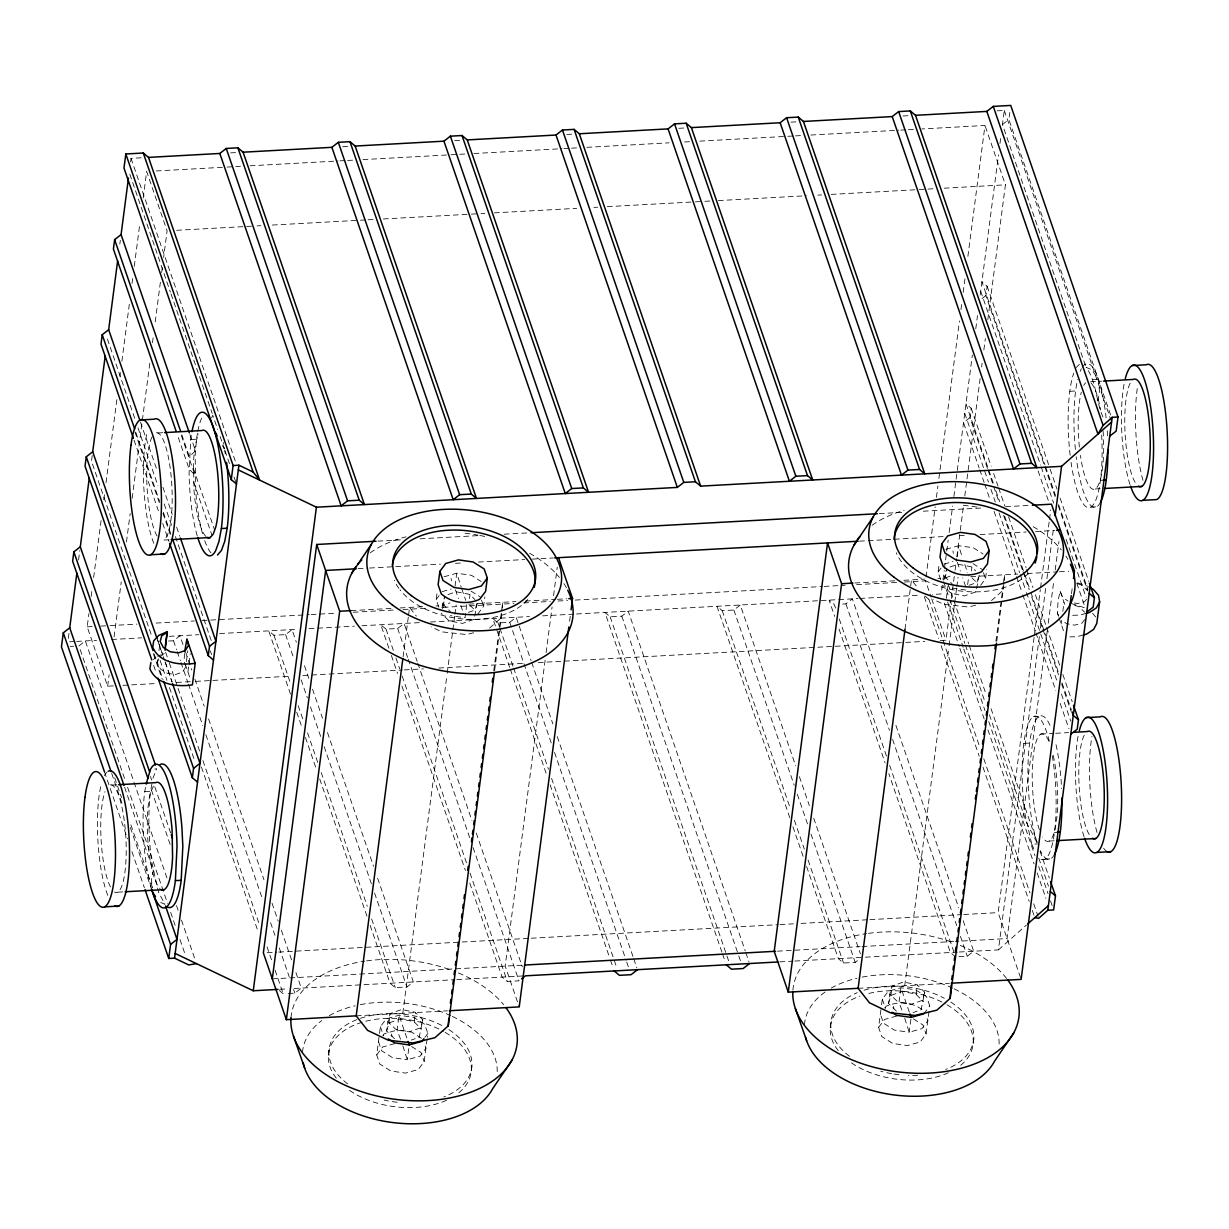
<?xml version="1.0" encoding="UTF-8"?>
<svg xmlns="http://www.w3.org/2000/svg" width="1229" height="1229" viewBox="0 0 1229 1229"><rect width="100%" height="100%" fill="white"/><g stroke="black" fill="none" stroke-linecap="round" stroke-linejoin="round"><path stroke-width="0.75" stroke-dasharray="5 3.75" d="M184.534 653.567L184.089 660.818L185.302 665.411M1058.446 616.082L1057.355 612.918L1058.108 600.213L1060.181 591.318L1062.778 597.386L1067.986 601.073M494.626 670.681L502.139 609.891M502.277 608.002L502.707 602.302L501.463 611.812M996.78 641.246L1004.047 582.362M1004.185 580.472L1004.615 574.773L1003.371 584.267M191.294 435.45A71.896 16.561 86.9 0 0 190.71 439.521L189.082 473.657A71.896 16.561 86.9 0 0 197.208 535.752M197.454 433.192A71.896 16.561 86.9 0 0 196.532 439.214L195.15 455.298L195.81 492.076A71.896 16.561 86.9 0 0 203.031 535.429M68.348 638.373L69.039 633.089M78.579 559.963L79.808 550.577M92.221 455.513L91.484 461.152L151.997 636.868M119.843 244.018L120.334 240.269M130.581 161.875L131.027 158.341L141.519 157.773M113.36 685.874L107.63 686.197L87.182 626.851L88.918 613.563M91.161 596.495L92.144 588.906M93.634 577.522L101.07 520.589M103.789 499.727L104.542 494.027M106.017 482.644L116.924 399.164M119.904 376.397L120.396 372.602M121.886 361.218L129.322 304.285M132.041 283.423L132.778 277.723M134.268 266.34L139.722 224.6M143.194 198.038L146.666 171.476L167.098 230.822L163.626 257.383M107.63 686.197L109.104 674.813M114.067 636.868L121.256 581.839M126.464 541.989L130.166 513.538M132.148 498.359L149.999 361.741M152.473 342.768L153.471 335.179M155.207 321.89L160.4 282.055M161.644 272.561L162.382 266.877M185.702 666.948L182.537 672.079L175.686 674.491L167.451 673.384L160.553 669.114L157.343 663.122L157.804 659.527M158.987 650.525L159.693 645.133M186.393 661.54L187.807 650.755M187.914 671.894L190.265 653.905M328.373 1055.143L328.988 1050.442M403.097 656.808L408.32 616.912M408.566 615.022L409.549 607.418L416.37 616.113M427.108 1039.027L424.159 1061.641L418.259 1069.522L405.539 1073.101L390.883 1071.027L379.869 1064.068L376.704 1054.897L380.391 1026.722L386.29 1018.841L399.01 1015.262L413.666 1017.351L424.681 1024.295L427.846 1033.466L427.354 1037.184M438.814 607.157L436.187 599.522L437.386 590.243M394.478 1038.643L386.643 1031.054L387.872 1021.668L390.284 1013.526L401.514 1009.577L414.987 1012.158L422.807 1019.747L419.181 1037.291L411.162 1040.103M441.948 607.602L444.714 596.173L443.485 605.559L435.942 605.974M388.917 1023.373L390.146 1013.986M455.037 586.202L456.727 573.236L471.398 575.295L481.169 581.517M402.789 1013.295L446.941 675.151M447.202 673.246L454.638 616.267M454.884 614.362L456.128 604.868M408.735 1048.644L407.291 1059.751L392.619 1057.693L381.604 1050.734L378.455 1041.562M466.713 604.76L465.023 617.726L450.352 615.652M414.204 1021.99L415.433 1012.604M469.509 598.538L470 594.775M474.701 616.205L477.129 603.808M477.728 614.147L483.627 606.266L484.841 596.987M493.766 670.696L501.217 613.701M471.275 1070.782L471.89 1066.081M545.123 660.25L505.18 966.102L519.222 1006.904M546.106 652.66L552.067 607.065M553.557 595.666L557.275 567.168M569.58 621.275L570.333 615.575M830.282 1027.613L830.896 1022.912M905.005 629.279L911.457 579.888L918.263 588.583M926.021 577.062L935.177 506.87M936.421 497.376L937.911 485.993M938.895 478.404L959.465 320.923M960.955 309.539L961.692 303.84M963.183 292.456L965.164 277.278M967.884 256.4L984.982 125.481L921.827 128.953M929.016 1011.498L926.067 1034.111L920.168 1041.992L907.448 1045.572L892.792 1043.482L881.777 1036.539L878.612 1027.367L881.331 1006.612M881.577 1004.754L882.299 999.192L888.198 991.311L900.918 987.732L915.574 989.806L926.589 996.765L929.754 1005.936L929.262 1009.639M940.723 579.627L938.096 571.992L939.064 564.572M942.29 585.188L941.137 593.991L932.412 594.467M942.981 579.904L944.225 570.425M944.471 568.535L948.173 540.115M949.172 532.526L952.629 506.01M953.873 496.531L972.354 355.027M975.78 328.742L977.501 315.592M980.204 294.945L998.501 154.839M999.976 143.47L1000.974 135.897M1085.437 365.551L1002.449 124.528L1004.293 110.441L993.815 111.025M896.387 1011.114L888.552 1003.525L889.781 994.138L892.193 985.981L903.423 982.048L916.895 984.629L924.715 992.218L921.089 1009.762L913.07 1012.573M943.857 580.073L946.622 568.628L945.393 578.029L937.85 578.444M890.825 995.843L892.054 986.457M946.345 598.369L947.958 586.033M987.425 468.341L969.958 417.614L971.187 408.228L965.979 403.849L993.416 483.565M1055.127 496.639L985.904 295.559L987.117 286.173L981.91 281.794L1044.911 464.762M1110.617 414.972L1008.886 119.52L1009.808 112.469M940.216 640.524L945.946 640.217L951.154 600.366M951.4 598.462L953.381 583.283M953.627 581.394L954.872 571.9M955.117 570.01L956.608 558.627M956.853 556.722L960.079 532.065M960.325 530.16L963.551 505.488M964.78 496.009L966.762 480.831M967.008 478.926L980.143 378.363M981.633 366.979L982.125 363.185M983.861 349.912L985.351 338.528M987.824 319.555L1005.43 184.826L984.982 125.481M957.191 556.814L958.635 545.707L973.307 547.765L983.077 553.987M904.698 985.766L948.849 647.622M949.111 645.717L954.564 603.931M954.81 602.026L956.546 588.722M956.792 586.832L958.036 577.323M910.889 1019.256L909.199 1032.222L894.528 1030.163L883.513 1023.204L880.363 1014.033M967.653 584.635L968.867 575.372M916.112 994.461L917.341 985.059M971.417 571.009L971.909 567.245M976.609 588.676L979.283 574.404L976.871 582.546L965.641 586.494L962.706 577.922M980.619 585.296L985.535 578.736L986.749 569.457M995.92 641.261L1003.125 586.172M973.184 1043.252L973.798 1038.551M1020.516 977.593L998.148 912.609L1034.111 637.16M1034.357 635.255L1040.318 589.659M1040.564 587.769L1049.243 521.28M1049.489 519.375L1050.734 509.881M959.357 952.014L998.44 949.879L1039.457 635.762M1040.456 628.157L1045.679 588.169M1046.924 578.659L1053.376 529.161M1047.277 630.83L1007.073 938.572L955.409 941.399M1048.26 623.226L1053.729 581.425M1055.204 570.041L1058.937 541.543M1061.165 623.994L1061.641 620.399M1062.824 611.397L1063.991 602.394M1071.488 593.745L1072.241 588.046M151.228 887.845A71.896 16.561 86.9 0 1 144.73 791.614L146.113 784.148M160.692 902.516L164.916 904.267L158.51 892.146L151.843 862.343A71.896 16.561 86.9 0 1 150.552 791.307L152.304 781.844M1097.651 400.992L1099.632 392.727L1098.296 379.162L1091.69 369.683L1086.067 367.363C1097.067 382.158 1095.638 402.282 1103.688 418.551M157.343 663.122L158.48 658.836M442.578 608.632L443.623 605.083L450.044 602.84M476.898 603.562L474.962 610.076L465.345 613.455M386.643 1031.054L389.055 1022.912L400.285 1018.964L413.758 1021.56L421.578 1029.134M422.807 1019.747L420.395 1027.905L409.18 1031.838L397.075 1030.086L384.354 1033.697L382.864 1035.571M945.393 578.029L951.953 575.31M888.552 1003.525L890.964 995.382L902.194 991.434L915.666 994.015L923.486 1001.604M924.715 992.218L922.303 1000.375L911.088 1004.308L897.616 1001.727L889.781 994.138M152.964 778.234L156.682 768.632L154.823 769.17M211.557 417.968L212.801 415.264L217.687 429.428M436.187 599.522L439.137 595.573M376.704 1054.897L382.618 1047.016L395.323 1043.436M424.896 1037.414L427.846 1033.466M938.096 571.992L941.045 568.044M878.612 1027.367L884.527 1019.486L897.231 1015.891M923.839 1013.817L929.754 1005.936M1086.574 599.199L1084.7 601.626L1077.51 603.577L1074.223 602.947M1084.7 619.585L1081.889 623.211L1074.684 625.177L1066.465 623.595L1062.563 620.829M884.772 1008.041L886.263 1006.167C898.445 1001.036 913.178 1001.758 923.425 1010.776M153.395 659.743L155.929 657.023M489.588 628.096L501.57 617.48M991.496 600.566L1003.479 589.951M998.44 949.879L1026.399 925.084M78.917 645.947L85.354 640.939L167.743 880.241M168.527 641.031L173.519 640.755L179.956 635.746L183.06 644.779M290.505 694.124L268.736 630.876L273.944 635.255L285.589 634.61L292.026 629.601L296.373 642.245M1002.449 124.528L1008.886 119.52M388.886 648.221L380.806 624.731L386.014 629.094L397.658 628.465L404.095 623.441L417.153 661.402M509.666 667.362L492.875 618.571L498.083 622.949L509.728 622.32L516.165 617.296L531.097 660.664M982.032 298.57L985.904 295.559M721.915 952.152L604.945 612.426L610.152 616.804L621.797 616.159L628.219 611.151L745.204 950.877M969.958 417.614L963.521 422.638L979.114 467.926M789.801 817.715L717.014 606.281L722.222 610.659L733.867 610.014L740.288 605.006L795.67 765.836M288.2 993.493L294.852 993.14L301.289 988.116L295.068 970.05M842.602 604.053L845.921 603.869L852.358 598.861L890.933 710.9M370.159 925.422L390.069 983.246L395.277 987.624L406.922 986.979L413.359 981.971L376.642 875.355M806.608 866.506L838.347 958.666L843.555 963.029L855.2 962.399L859.056 959.388M958.943 956.7L967.254 956.254L973.691 951.231L963.121 920.521M160.308 656.532L164.409 653.244L157.635 656.271M448.063 594.575L456.082 591.763L469.555 594.344L474.916 599.552M473.733 619.477L462.519 623.41L449.046 620.829L441.211 613.24M949.971 567.045L957.99 564.234L971.463 566.815L975.596 570.824M975.642 591.932L964.427 595.881L950.954 593.3L943.119 585.711M442.087 591.641L451.166 589.075M943.995 564.111L953.074 561.545M1086.19 613.363L1079.661 615.13L1070.321 615.345M1083.379 634.947L1076.834 636.714L1069.368 636.899M473.657 632.781L466.344 634.533L441.687 631.844L431.302 626.867M975.565 605.252L968.252 607.003L943.595 604.299L933.21 599.337M444.022 576.785L456.727 573.236L461.182 587.139M945.931 549.255L958.635 545.707L962.507 557.92M230.56 152.888L235.937 152.596M342.63 146.743L348.007 146.451M454.699 140.598L460.076 140.29M566.769 134.437L572.146 134.145M678.838 128.292L685.997 127.908M790.908 122.147L798.067 121.763M902.977 116.002L910.136 115.603M156.237 170.954L225.137 167.175M227.042 167.067L240.438 166.33M250.009 165.807L338.052 160.968M339.972 160.861L345.718 160.553M347.623 160.446L353.368 160.139M362.939 159.601L449.077 154.885M450.982 154.777L466.298 153.932M473.948 153.517L561.991 148.694M563.911 148.586L569.657 148.263M571.562 148.171L577.307 147.849M586.878 147.326L669.175 142.81M684.492 141.965L690.237 141.658M699.808 141.135L785.93 136.404M787.85 136.296L793.596 135.989M795.501 135.881L801.247 135.559M810.817 135.036L898.86 130.213M900.765 130.105L906.51 129.798M908.431 129.69L914.176 129.368M176.669 230.299L255.14 225.998M257.045 225.89L260.886 225.675M272.362 225.045L358.499 220.314M360.404 220.221L366.15 219.899M368.07 219.791L373.8 219.484M383.371 218.962L469.509 214.23M471.414 214.123L479.08 213.708M480.985 213.6L484.81 213.385M494.381 212.863L576.693 208.346M593.914 207.409L597.74 207.194M607.31 206.672L693.448 201.94M695.353 201.848L703.019 201.418M704.924 201.31L710.669 201.003M718.32 200.588L806.362 195.749M817.853 195.119L821.679 194.919M831.25 194.382L917.387 189.665M919.292 189.558L934.608 188.713M944.179 188.191L1005.43 184.826M1092.473 379.484L1098.296 379.162M162.689 432.7L155.238 433.115A53.922 12.428 86.9 0 1 171.492 480.324A53.922 12.428 86.9 0 1 163.687 540.069L169.279 539.761M1090.43 381.804L1101.614 381.19M190.71 439.521L196.532 439.214M1069.783 391.298L1075.605 390.991M1100.431 480.324L1103.35 480.17M1095.162 488.973L1100.754 488.666M377.933 541.129L400.9 539.869M420.026 538.809L477.436 535.66M504.228 534.2L527.18 532.94M879.273 513.63L904.145 512.263M923.271 511.203L980.681 508.053M1005.552 506.701L1028.519 505.442M1090.753 507.116L1096.575 506.809M358.1 568.674L367.748 568.136M369.545 568.044L440.458 564.142M455.437 563.328L463.072 562.913M478.342 562.068L524.645 559.533M532.295 559.118L553.342 557.951M859.501 541.159L943.98 536.535M959.25 535.69L964.98 535.383M980.051 534.554L1026.061 532.019M1035.54 531.512L1054.697 530.452M351.018 610.629L392.558 608.355M400.116 607.94L422.745 606.696M468.771 604.161L515.919 601.58M525.351 601.058L555.569 599.414M557.459 599.306L566.892 598.784M854.816 582.992L896.356 580.718M903.914 580.303L924.654 579.166M970.68 576.631L1017.827 574.051M1027.26 573.528L1057.478 571.869M1059.367 571.777L1068.8 571.255M87.182 626.851L92.928 626.529M100.594 626.114L108.244 625.699M110.164 625.592L136.957 624.117M156.098 623.072L194.366 620.968M202.032 620.553L309.216 614.669M311.121 614.561L336.009 613.194M353.23 612.257L395.339 609.937M403.004 609.523L425.971 608.263M443.193 607.326L514.014 603.439M523.585 602.917L550.377 601.442M558.027 601.027L567.598 600.489M575.264 600.075L822.155 586.525M824.075 586.433L845.137 585.265M856.613 584.635L896.801 582.438M904.467 582.024L925.514 580.856L931.09 597.048M69.638 641.799L74.877 641.507M76.613 641.415L96.615 640.309M111.624 639.495L141.658 637.836M169.203 636.33L198.837 634.702M219.622 633.565L297.695 629.279M309.017 628.664L354.351 626.175M361.91 625.761L421.086 622.519M430.534 621.997L529.376 616.574M542.603 615.852L574.711 614.085M576.601 613.978L857.996 598.554M859.87 598.446L919.922 595.159M70.176 646.423L73.679 646.239M924.976 596.034L928.894 599.322L932.381 599.122M122.931 685.352L157.389 683.462M176.53 682.418L193.752 681.465M195.672 681.373L210.973 680.528M212.894 680.42L291.365 676.119M302.856 675.489L402.375 670.02M404.295 669.928L423.437 668.868M438.738 668.038L524.875 663.307M538.271 662.569L903.837 642.521M905.758 642.414L924.899 641.369M1033.497 716.599L1039.319 716.277M116.709 784.793L109.243 785.208A53.922 12.428 86.9 0 1 125.957 839.453A53.922 12.428 86.9 0 1 114.451 891.962M1040.733 734.112L1053.76 733.39M1055.634 733.298L1068.677 732.576M144.73 791.614L150.552 791.307M1023.803 743.391L1029.625 743.084M1054.451 832.417L1057.37 832.263M117.707 892.162L123.284 891.855M1049.182 841.066L1054.774 840.759M1049.336 741.348A71.896 16.561 86.9 0 0 1027.383 726.4A71.896 16.561 86.9 0 0 1025.094 814.443L1031.776 844.246L1037.599 843.924M1044.773 859.225L1050.58 858.902M267.185 952.705L276.755 952.183M278.676 952.076L529.33 938.326M531.251 938.219L778.095 924.684M780 924.577L793.396 923.839M801.047 923.425L868.027 919.738M869.932 919.645L961.785 914.606M963.705 914.499L998.148 912.609M272.3 978.883L522.97 965.134M777.465 951.169L860.1 946.637M862.021 946.53L953.643 941.506M279.797 989.299L286.956 988.899M294.115 988.515L454.914 979.697M456.804 979.59L523.631 975.918M779.785 961.877L793.012 961.139M794.886 961.047L861.621 957.376M865.4 957.176L957.575 952.122M279.306 990.497L283.208 993.769L286.541 993.585M469.785 883.129L502.139 977.101L507.347 981.479L518.991 980.834L472.95 847.119M356.21 1015.845L447.479 1010.837M858.119 988.316L949.387 983.308M952.26 588.107L966.931 590.197M1077.587 582.823L1087.588 586.202M1071.196 603.516L1084.761 607.787M1077.418 583.667L1082.165 585.327L1087.496 590.657M1074.592 605.267L1079.354 606.926L1084.685 612.257M972.938 563.604L982.386 569.565M471.03 591.134L480.478 597.094M913.47 1018.979L922.918 1024.94L926.067 1034.111M411.561 1046.509L421.009 1052.47L424.159 1061.641M421.516 1038.305L411.73 1032.191L395.707 1029.257L387.872 1021.668M955.624 956.884L950.401 952.506L888.813 773.609M971.909 577.83L978.054 583.79M944.348 576.324L952.168 583.898M470 605.359L476.145 611.32M442.44 603.854L450.26 611.443M1092.566 613.348L1095.684 616.958M222.434 445.743L224.385 448.892L223.217 442.44M1036.83 842.264L1026.599 822.739L989.161 714.003M1031.776 844.246L1035.294 852.25M1057.355 612.918L1058.661 615.944M964.811 564.587L967.684 572.868M901.886 1010.023L898.983 1002.557L900.918 987.732L909.936 1013.91M461.751 588.814L465.776 600.397M400.546 1039.212L397.075 1030.086L399.01 1015.262L408.028 1041.439M1004.293 110.441L1110.955 420.21M987.117 286.173L1049.505 467.327M1050.119 469.125L1056.986 489.065M1060.105 498.114L1088.786 581.44M1045.541 466.574L1055.511 495.548M1058.63 504.612L1087.957 589.751M1058.246 505.687L1087.573 590.826M980.681 291.181L1040.564 465.084M1041.193 466.897L1053.668 503.137M1066.142 539.362L1086.098 597.325M1038.09 470.861L1048.69 501.647M1076.773 583.16L1084.869 606.711M1060.181 591.318L1065.666 607.264M1058.983 617.665L1064.529 633.734M971.187 408.228L991.142 466.206M993.631 473.442L998.009 486.131M998.624 487.944L1004.861 506.056M1008.61 516.917L1026.077 567.644M1026.691 569.457L1032.928 587.57M1035.432 594.821L1046.033 625.607M1046.662 627.42L1059.751 665.457M1062.87 674.521L1072.226 701.698M995.92 490.801L999.653 501.678M1004.646 516.165L1030.225 590.442M1030.839 592.255L1058.292 671.956M1062.025 682.832L1071.381 709.993M988.039 470.154L993.032 484.641M993.662 486.454L999.269 502.753M1003.632 515.443L1022.344 569.78M1022.974 571.593L1029.211 589.705M1031.699 596.956L1042.315 627.758M1042.929 629.571L1058.522 674.859M1061.641 683.908L1070.997 711.084M964.75 413.251L988.454 482.075M990.943 489.326L995.306 502.016M999.054 512.877L1019.64 572.653M1020.254 574.465L1025.877 590.765M1026.492 592.578L1057.063 681.342M1061.426 694.032L1070.782 721.193M979.743 469.739L984.106 482.413M984.736 484.226L989.714 498.713M994.092 511.402L1015.922 574.803M1016.537 576.616L1022.159 592.916M1022.774 594.728L1035.248 630.953M1035.878 632.766L1055.834 690.729M1060.197 703.418L1068.938 728.782M983.43 572.622L985.535 578.736M957.314 562.267L960.341 571.086M948.189 584.282L953.151 598.707M953.781 600.505L968.682 643.781M969.297 645.578L986.057 694.262M991.035 708.687L1036.969 842.126M1040.057 851.082L1049.305 877.952M943.611 581.716L949.218 598.031M949.848 599.844L964.826 643.335M965.441 645.148L984.782 701.313M1038.782 858.119L1048.46 886.217M947.605 601.98L963.198 647.268M963.813 649.081L985.028 710.669M988.761 721.546L1034.926 855.599M1038.659 866.46L1048.03 893.637M1050.518 900.888L1053.637 909.936M944.256 603.04L959.234 646.515M959.849 648.328L984.183 718.98M987.932 729.842L1034.081 863.895M1037.199 872.959L1045.925 898.322M931.705 598.846L945.946 640.217M928.894 599.322L980.066 747.939M983.799 758.815L1029.994 892.945M1033.727 903.822L1038.106 916.496M924.3 596.756L938.664 638.45M941.153 645.701L979.236 756.296M982.985 767.173L1029.18 901.333M1032.299 910.397L1034.787 917.648M895.91 725.356L958.758 907.862M845.921 603.869L889.489 730.364M892.592 739.397L956.684 925.529M960.417 936.375L967.254 956.254M835.536 608.125L834.291 604.514L829.068 600.136L834.675 616.405M839.269 618.97L886.555 756.296M889.658 765.344L954.994 955.087M839.038 629.048L885.08 762.763M882.299 999.192L885.448 1008.364M799.403 776.682L809.358 805.594M813.721 818.237L860.377 953.765M733.867 610.014L794.211 785.3M797.329 794.333L807.899 825.058M811.017 834.092L855.2 962.399M722.222 610.659L790.032 807.622M794.395 820.281L804.35 849.193M808.083 860.039L843.555 963.029M792.92 826.748L803.489 857.458M745.819 952.69L748.937 961.723M621.797 616.159L738.153 954.088M738.767 955.901L740.641 961.308M610.152 616.804L728.997 961.954M722.544 953.965L725.033 961.186M531.711 662.477L552.866 723.912M557.229 736.57L633.135 957.022M633.765 958.835L636.868 967.868M509.728 622.32L551.406 743.391M554.525 752.425L626.083 960.233M626.698 962.046L628.572 967.469M498.083 622.949L499.327 626.56M499.942 628.372L513.015 666.318M513.63 668.13L548.472 769.323M551.591 778.356L616.927 968.099M510.296 669.175L546.997 775.791M550.116 784.824L609.845 958.297M610.475 960.11L612.964 967.346M481.522 600.151L483.627 606.266M455.406 589.797L458.432 598.615M460.798 605.451L463.809 614.239M417.783 663.199L471.905 820.419M476.268 833.062L522.31 966.793M397.658 628.465L407.613 657.377M408.228 659.174L469.831 838.086M386.014 629.094L393.48 650.786M395.968 658.007L399.702 668.853M402.19 676.088L466.897 864.018M470.016 873.051L507.347 981.479M391.375 655.441L397.597 673.523M401.96 686.166L465.422 870.485M131.027 158.341L235.83 462.672M304.469 665.734L308.817 678.393M312.55 689.223L322.505 718.135M327.482 732.592L373.539 866.322M129.813 174.241L170.37 292.041M171 293.854L212.187 413.451M220.114 436.495L224.385 448.892M224.999 450.644L230.437 466.452M234.063 476.99L235.876 482.244M285.589 634.61L293.67 658.099M301.136 679.791L307.358 697.857M310.476 706.89L321.046 737.615M324.164 746.648L371.45 883.989M374.568 893.022L406.922 986.979M273.944 635.255L290.121 682.233M298.217 705.723L303.194 720.179M307.542 732.822L318.127 763.547M321.23 772.58L367.271 906.311M371.634 918.954L395.277 987.624M296.727 712.19L302.334 728.459M305.453 737.492L316.652 770.015M319.755 779.048L367.041 916.388M189.942 434.651L195.534 450.874L189.312 456.527L181.846 434.836M193.429 468.464L214.66 530.129M181.339 435.542L194.996 475.224L189.143 468.986L177.345 434.728M193.598 481.906L212.033 535.46M380.391 1026.722L383.54 1035.893M140.459 422.085L156.682 469.186M162.919 487.298L172.275 514.475M176.638 527.149L179.757 536.213M107.43 339.081L135.497 420.61M137.986 427.846L157.957 485.824M164.194 503.936L172.306 527.487M175.424 536.535L211.588 641.599M135.897 432.531L159.601 501.371M163.349 512.232L170.831 533.97M134.898 431.809L159.847 504.259M162.965 513.323L170.447 535.061M210.374 651.001L211.618 654.611M134.053 440.105L158.372 510.757M162.75 523.446L168.987 541.559M185.548 652L191.77 670.082M194.889 679.115L204.214 706.214M208.577 718.873L263.958 879.703M272.039 903.192L278.261 921.258M281.38 930.292L291.949 961.017M185.18 663.983L190.71 680.006M173.519 640.755L176.623 649.788M177.253 651.6L180.356 660.634M180.986 662.446L187.822 682.325M188.452 684.123L202.77 725.694M205.873 734.727L262.499 899.167M270.58 922.656L274.943 935.3M279.29 947.958L289.245 976.871M293.608 989.514L294.852 993.14M165.608 652.23L168.726 661.279M169.341 663.076L177.437 686.565M178.051 688.378L199.835 751.626M202.939 760.659L259.565 925.099M267.031 946.791L272.008 961.247M275.112 970.28L283.208 993.769M156.667 637.021L158.526 642.444M159.155 644.242L162.889 655.088M165.377 662.323L172.229 682.203M201.464 767.126L258.09 931.567M157.589 640.155L164.44 660.081M165.07 661.893L171.937 681.818M160.108 660.419L166.96 680.344M169.464 687.579L195.027 761.857M154.27 654.227L162.996 679.591M153.256 653.49L161.998 678.854M153.671 665.427L156.16 672.678M170.647 832.909L154.055 784.701L150.368 792.951A53.922 12.428 86.9 0 0 148.432 847.042A53.922 12.428 86.9 0 0 159.908 888.536M150.445 776.436L151.689 780.031M151.428 790.047L170.785 846.259M176.484 905.619L178.359 911.058M181.477 920.122L194.597 958.19M80.162 649.573L125.097 780.062M127.601 787.313L167.528 903.315M170.662 912.379L176.269 928.694M180.018 939.57L185.64 955.87M124.636 787.282L153.333 870.639L151.351 878.889L152.196 887.384M114.666 777.757L121.533 797.682M130.888 824.843L152.719 888.244M111.716 773.456L122.885 805.917M130.335 827.547L150.829 887.061M104.496 771.889L127.57 838.915M131.933 851.605L144.407 887.83M904.759 1018.319L909.199 1032.222L921.904 1028.658L927.818 1020.777L926.251 1016.014M402.851 1045.864L407.291 1059.751L419.995 1056.203L425.91 1048.306L424.343 1043.544M224.692 450.551L225.291 453.87M893.514 1006.428L893.836 1008.84M391.605 1033.958L391.928 1036.385M952.997 550.93L953.32 553.373M451.089 578.46L451.412 580.902M1053.253 755.42A53.922 12.428 86.9 0 1 1056.448 820.972A53.922 12.428 86.9 0 1 1042.591 837.041M1039.427 829.836A53.922 12.428 86.9 0 1 1033.19 756.465A53.922 12.428 86.9 0 1 1049.243 742.086M1135.15 482.398A53.922 12.428 86.9 0 1 1125.027 432.178A53.922 12.428 86.9 0 1 1130.311 382.91M1089.171 834.491A53.922 12.428 86.9 0 1 1079.047 784.271A53.922 12.428 86.9 0 1 1084.331 735.003M1103.089 430.964A53.922 12.428 86.9 0 1 1096.514 487.913A53.922 12.428 86.9 0 1 1080.414 455.391M1079.369 446.972A53.922 12.428 86.9 0 1 1081.259 392.312M1083.732 385.46A53.922 12.428 86.9 0 1 1085.683 382.757M1091.075 383.095A53.922 12.428 86.9 0 1 1100.585 410.117M1130.019 484.579A67.948 15.654 86.9 0 1 1124.566 381.697M1143.001 480.37A67.948 15.654 86.9 0 1 1137.608 386.259M1084.039 836.672A67.948 15.654 86.9 0 1 1078.586 733.79M1106.776 851.405A67.948 15.654 86.9 0 1 1103.611 848.194M1097.021 832.463A67.948 15.654 86.9 0 1 1091.936 736.509M1101.66 434.943A71.896 16.561 86.9 0 1 1091.997 506.24A71.896 16.561 86.9 0 1 1071.073 462.35M1070.152 455.237A71.896 16.561 86.9 0 1 1073.762 373.14M1076.45 367.517A71.896 16.561 86.9 0 1 1079.477 364.506M1100.523 502.215A71.896 16.561 86.9 0 1 1076.189 456.727M1075.39 449.415A71.896 16.561 86.9 0 1 1077.633 379.546M1080.153 371.342A71.896 16.561 86.9 0 1 1081.336 368.777M1082.273 367.194A71.896 16.561 86.9 0 1 1106.1 417.891M1107.252 430.857A71.896 16.561 86.9 0 1 1107.652 438.4M1052.285 755.681A71.896 16.561 86.9 0 1 1054.759 829.928A71.896 16.561 86.9 0 1 1040.425 858.948M1054.543 854.309A71.896 16.561 86.9 0 1 1040.379 850.806M1037.107 842.449A71.896 16.561 86.9 0 1 1029.426 744.636A71.896 16.561 86.9 0 1 1050.949 727.599M1056.018 744.697A71.896 16.561 86.9 0 1 1061.595 788.603M205.888 536.443A53.922 12.428 86.9 0 1 193.998 490.31L193.506 462.734A53.922 12.428 86.9 0 1 198.837 434.006M157.097 536.044A53.922 12.428 86.9 0 1 146.973 485.824A53.922 12.428 86.9 0 1 152.258 436.556M153.794 543.279A67.948 15.654 86.9 0 1 147.265 432.178M110.472 886.954A53.922 12.428 86.9 0 1 101.116 840.037A53.922 12.428 86.9 0 1 104.972 791.676M210.927 552.804A71.896 16.561 86.9 0 1 204.49 540.053M197.792 431.302A71.896 16.561 86.9 0 1 202.263 417M107.814 895.373A67.948 15.654 86.9 0 1 101.285 784.271M104.404 775.637A67.948 15.654 86.9 0 1 106.846 772.242M290.996 1017.72A113.836 69.776 7.4 0 1 364.69 961.155M366.549 960.894A113.836 69.776 7.4 0 1 451.304 970.157M458.402 972.938A113.836 69.776 7.4 0 1 503.613 1004.677M302.534 1052.316A97.905 60.006 7.4 0 1 321.737 1020.592M329.234 1015.676A97.905 60.006 7.4 0 1 355.043 1005.768M360.327 1004.631A97.905 60.006 7.4 0 1 450.69 1015.646M452.333 1016.414A97.905 60.006 7.4 0 1 497.115 1073.608M448.892 1029.61A71.896 44.06 7.4 0 1 443.869 1096.975M397.167 1102.259A71.896 44.06 7.4 0 1 384.17 1100.093M347.592 1083.84A71.896 44.06 7.4 0 1 358.684 1018.918M360.404 1018.319A71.896 44.06 7.4 0 1 442.425 1025.8M445.113 1032.345A71.896 44.06 7.4 0 1 457.418 1093.887M446.48 1100.308A71.896 44.06 7.4 0 1 346.993 1088.541M336.316 1078.186A71.896 44.06 7.4 0 1 353.967 1025.247A71.896 44.06 7.4 0 1 443.469 1031.408M370.206 552.82A113.836 69.776 7.4 0 1 405.985 536.843M465.1 533.248A113.836 69.776 7.4 0 1 477.973 535.122M479.817 535.46A113.836 69.776 7.4 0 1 485.286 536.597M529.576 553.25A113.836 69.776 7.4 0 1 559.41 577.461M563.911 583.575A113.836 69.776 7.4 0 1 566.861 588.507M527.763 599.491A71.896 44.06 7.4 0 1 464.316 619.078A71.896 44.06 7.4 0 1 400.07 589.951M398.903 588.368A71.896 44.06 7.4 0 1 394.34 580.211M792.905 990.19A113.836 69.776 7.4 0 1 866.599 933.625M868.457 933.349A113.836 69.776 7.4 0 1 953.212 942.628M960.31 945.408A113.836 69.776 7.4 0 1 1006.582 978.468M804.442 1024.786A97.905 60.006 7.4 0 1 825.058 992.018M831.142 988.147A97.905 60.006 7.4 0 1 856.951 978.238M862.236 977.101A97.905 60.006 7.4 0 1 952.598 988.116M954.242 988.884A97.905 60.006 7.4 0 1 999.023 1046.079M950.785 1002.065A71.896 44.06 7.4 0 1 945.777 1069.445M917.679 1075.252A71.896 44.06 7.4 0 1 908.415 1075.36M899.075 1074.714A71.896 44.06 7.4 0 1 893.483 1073.977M891.624 1073.67A71.896 44.06 7.4 0 1 880.686 1071.196M849.5 1056.31A71.896 44.06 7.4 0 1 857.274 992.679M864.064 990.221A71.896 44.06 7.4 0 1 944.333 998.271M947.021 1004.815A71.896 44.06 7.4 0 1 959.327 1066.357M948.389 1072.779A71.896 44.06 7.4 0 1 848.901 1060.996M838.224 1050.657A71.896 44.06 7.4 0 1 859.977 996.074M868.842 993.431A71.896 44.06 7.4 0 1 945.378 1003.878M872.114 525.29A113.836 69.776 7.4 0 1 904.221 510.296M963.321 505.349A113.836 69.776 7.4 0 1 979.882 507.577M1033.159 526.673A113.836 69.776 7.4 0 1 1061.318 549.931M1065.82 556.046A113.836 69.776 7.4 0 1 1067.847 559.318M1028.427 573.328A71.896 44.06 7.4 0 1 956.869 590.473A71.896 44.06 7.4 0 1 896.248 552.666"/><path stroke-width="1.5" d="M184.642 651.739L186.916 639.218L195.196 663.291L192.385 684.876C177.299 687.165 156.513 684.753 149.907 668.837L150.86 662.477M402.851 658.713L356.21 1015.845L367.563 1030.348L388.349 1040.272L413.005 1042.96L434.928 1037.706L448.232 1025.908L448.8 1018.319M905.005 629.279L858.119 988.316L869.471 1002.803L890.257 1012.742L914.914 1015.431L936.836 1010.177L950.14 998.378L951.123 985.105M151.705 889.443A71.896 16.561 86.9 0 0 175.378 880.64L177.007 846.504A71.896 16.561 86.9 0 0 150.46 769.415L146.113 784.148M167.159 906.848A71.896 16.561 86.9 0 0 181.201 880.317L182.829 846.197L181.907 827.455A71.896 16.561 86.9 0 0 160.231 764.499M76.859 573.144L69.73 627.804L63.294 632.812L61.45 646.9L104.496 771.889M89.287 477.973L80.3 546.828L73.863 551.836L72.634 561.223L147.987 778.51M105.218 355.995L92.713 451.765L86.276 456.773L85.047 466.16L151.797 659.988M117.646 260.855L108.659 329.695L102.222 334.718L100.993 344.105L133.423 438.292M128.461 178.082L121.072 234.631L114.635 239.655L113.406 249.041L176.1 431.118M143.286 153.01L253.128 472.013L259.611 480.093L148.494 157.389L143.286 153.01L125.819 153.978L123.991 168.05L231.267 479.633L236.475 484.011M165.347 646.055L167.236 631.66L158.756 635.424L153.686 640.877L152.734 647.237C159.34 663.153 180.11 665.565 195.196 663.291M165.101 650.295L167.236 631.66M196.471 963.628L188.759 964.934L174.549 958.159L168.742 958.482L170.57 944.394L151.444 888.859M197.546 782.12L192.338 777.742L193.567 768.355L163.626 681.404M213.493 660.05L208.285 655.671L209.498 646.285L172.705 539.408M231.267 479.633L233.111 465.545L125.819 153.978M174.549 958.159L238.933 465.223L233.111 465.545M278 989.391L253.251 990.758L316.406 507.208L238.318 469.924M376.028 541.221L316.698 544.478L263.359 952.905L286.357 1019.671L356.21 1015.845M272.3 978.883L325.639 570.44L356.256 568.766M286.357 1019.671L339.696 611.243L316.698 544.478M439.859 571.347L438.123 584.681L441.272 593.853C451.719 603.162 467.035 605.021 479.663 599.291L485.578 591.426L487.314 578.091L484.149 568.919L473.134 561.976L458.478 559.886L445.758 563.466L439.859 571.347L443.024 580.518L454.039 587.477L468.695 589.567L481.399 585.972L487.314 578.091M450.352 1003.141L450.843 999.331M451.596 993.646L452.088 989.837M452.84 984.137L453.332 980.343M454.069 974.643L454.576 970.849M455.314 965.149L455.805 961.339M456.558 955.64L457.05 951.845M457.802 946.146L458.294 942.351M459.031 936.652L459.538 932.857M460.276 927.158L460.767 923.348M461.52 917.648L462.012 913.854M462.765 908.154L463.256 904.36M463.994 898.66L464.501 894.85M467.727 870.163L468.218 866.368M471.444 841.665L471.936 837.871M472.428 834.061L472.935 830.266M473.672 824.567L474.164 820.772M474.916 815.073L475.408 811.278M476.161 805.579L476.652 801.769M477.39 796.069L477.897 792.275M478.634 786.575L479.126 782.781M479.878 777.081L480.37 773.271M481.123 767.572L481.614 763.777M482.352 758.078L482.859 754.283M483.596 748.584L484.088 744.789M484.841 739.09L485.332 735.28M486.085 729.58L486.576 725.786M487.314 720.086L487.821 716.292M488.558 710.592L489.05 706.783M489.803 701.083L490.294 697.289M492.276 682.095L492.783 678.3M448.232 1025.908L494.381 672.57M568.843 626.974L519.222 1006.904L449.368 1010.73M571.07 609.876L572.56 598.477L558.519 557.674M788.265 992.141L841.604 583.714L827.547 542.911L774.209 951.338L788.265 992.141L858.119 988.316M941.767 543.817L940.031 557.152L943.181 566.323C953.627 575.633 968.944 577.492 981.572 571.762L987.486 563.896L989.222 550.561L986.057 541.39L975.043 534.431L960.387 532.357L947.667 535.936L941.767 543.817L944.932 552.989L955.947 559.948L970.603 562.022L983.308 558.442L989.222 550.561M951.768 979.405L952.26 975.611M953.013 969.911L953.504 966.102M954.242 960.402L954.749 956.608M955.486 950.908L955.978 947.113M956.73 941.414L957.222 937.619M957.975 931.92L958.466 928.11M959.204 922.411L959.711 918.616M960.448 912.917L960.94 909.122M961.692 903.423L962.184 899.613M962.937 893.913L963.428 890.119M964.166 884.419L964.673 880.625M965.41 874.925L965.902 871.131M966.655 865.431L967.146 861.621M967.899 855.922L968.391 852.127M970.372 836.934L970.864 833.124M971.617 827.424L972.108 823.63M975.334 798.942L975.826 795.132M976.333 791.338L976.825 787.543M977.562 781.844L978.069 778.034M978.806 772.334L979.298 768.54M980.051 762.84L980.542 759.046M981.295 753.346L981.787 749.552M982.524 743.852L983.031 740.042M983.768 734.343L984.26 730.548M985.013 724.849L985.504 721.054M986.257 715.355L986.749 711.545M987.486 705.845L987.993 702.051M988.731 696.351L989.222 692.557M989.975 686.857L990.466 683.063M991.219 677.363L991.711 673.553M992.448 667.854L992.955 664.059M994.937 648.866L995.429 645.056M950.14 998.378L996.535 643.151M1055.127 515.827L1061.579 466.329L1111.569 422.023M1071.242 595.635L1021.13 979.375L951.277 983.2M1073.47 578.536L1074.469 570.947L1051.486 504.182L1032.345 505.227M1034.787 917.648L1038.72 918.309L1047.815 910.259L1112.184 417.322L1118.006 417L1116.178 431.087L1109.741 436.111M1050.549 881.531L1055.481 895.849L1053.637 909.936L1047.815 910.259M1073.47 705.308L1078.463 719.81L1077.234 729.196L1070.812 734.205M1089.416 583.253L1094.409 597.755L1093.18 607.141L1086.743 612.15M1089.017 586.986L1093.303 589.336L1098.511 595.358L1099.617 601.826L1096.79 623.426L1093.626 629.417L1086.636 634.072L1083.379 634.947M191.97 431.625A71.896 16.561 86.9 0 1 214.522 431.195A71.896 16.561 86.9 0 1 221.358 528.547L218.931 541.605L215.628 550.746A71.896 16.561 86.9 0 1 197.7 537.35M226.597 462.488A71.896 16.561 86.9 0 1 227.181 528.224L224.753 541.298L221.45 550.438L217.487 555.032M1099.617 601.826L1096.437 607.817L1089.462 612.472L1086.19 613.363M1112.184 417.322L1103.104 425.388L1097.943 434.098L986.826 111.409L993.262 106.385L1010.73 105.433L1118.006 417M351.986 572.914L371.388 544.247M853.894 545.369L873.297 516.718M512.047 1060.089L492.645 1088.74A97.905 60.006 7.4 0 1 391.129 1122.338A97.905 60.006 7.4 0 1 303.24 1062.885M1013.956 1032.544L994.553 1061.211A97.905 60.006 7.4 0 1 894.451 1094.993A97.905 60.006 7.4 0 1 805.563 1037.138M423.897 1038.72L421.931 1041.347L409.226 1044.942L394.555 1042.853L388.272 1038.874M171.138 539.669L210.251 537.519L213.232 534.077L215.705 527.21A53.922 12.428 86.9 0 0 216.565 464.132A53.922 12.428 86.9 0 0 201.802 430.549L164.548 432.593M1027.797 923.839L1048.429 905.558M148.494 157.389L219.822 153.471L226.244 148.463L237.888 147.818L243.096 152.196L364.429 504.581L359.221 500.203L237.888 147.818M243.096 152.196L331.876 147.326L338.313 142.318L349.958 141.673L355.166 146.051L476.499 498.436L471.291 494.058L349.958 141.673M355.166 146.051L443.946 141.181L450.382 136.173L462.027 135.528L467.235 139.906L588.568 492.276L583.36 487.913L462.027 135.528M467.235 139.906L556.015 135.036L562.452 130.013L574.097 129.383L579.305 133.761L700.638 486.131L1061.579 466.329M579.305 133.761L668.084 128.891L674.521 123.868L686.166 123.238L691.374 127.616L812.707 479.986L807.499 475.608L686.166 123.238M691.374 127.616L780.154 122.746L786.591 117.723L798.236 117.093L803.443 121.456L924.776 473.841L919.569 469.463L798.236 117.093M359.221 500.203L347.577 500.833L341.155 505.856L219.822 153.471M209.498 646.285L215.935 641.277L180.386 538.025M803.443 121.456L892.223 116.586L898.66 111.578L910.305 110.933L915.513 115.311L1036.846 467.696L1031.638 463.318L910.305 110.933M471.291 494.058L459.646 494.688L453.209 499.711L331.876 147.326M193.567 768.355L200.004 763.332L172.552 683.631M583.36 487.913L571.715 488.543L565.279 493.566L443.946 141.181M316.406 507.208L677.348 487.406L683.785 482.398L695.43 481.753L700.638 486.131M170.57 944.394L177.007 939.386L165.516 906.019M807.499 475.608L795.854 476.253L789.417 481.261L668.084 128.891M919.569 469.463L907.924 470.108L901.487 475.116L780.154 122.746M1031.638 463.318L1019.993 463.947L1013.556 468.971L892.223 116.586M521.557 978.837L525.428 975.826L777.896 961.969M637.498 969.681L631.061 974.689L619.416 975.334L614.208 970.956M749.552 963.536L743.13 968.544L731.485 969.189L726.278 964.811M167.451 632.305L161.69 635.823L160.154 641.523L163.38 647.514L170.263 651.785L178.512 652.891L185.364 650.479L188.513 645.348L186.916 639.218M891.747 1012.343L896.463 1015.323L911.135 1017.397L923.839 1013.817M915.513 115.311L986.826 111.409M140.106 419.98L154.132 419.212A67.948 15.654 86.9 0 1 175.179 487.56A67.948 15.654 86.9 0 1 160.676 553.726M1132.186 365.551L1146.211 364.783A67.948 15.654 86.9 0 1 1166.69 424.266A67.948 15.654 86.9 0 1 1156.858 499.558L1142.832 500.326M1103.473 381.098L1133.276 379.454A53.922 12.428 86.9 0 1 1149.991 433.699A53.922 12.428 86.9 0 1 1138.484 486.223M221.358 528.547L227.181 528.224M1103.35 480.17L1106.254 480.001M1104.472 488.466L1141.741 486.423M531.02 532.725L877.352 513.722M150.768 554.74L164.778 553.972M554.694 557.889L858.088 541.236M1056.587 530.344L1060.427 530.145M339.696 611.243L351.018 610.629M568.781 598.677L572.56 598.477M841.604 583.714L852.926 583.099M1086.206 717.644L1100.216 716.876A67.948 15.654 86.9 0 1 1121.278 785.223A67.948 15.654 86.9 0 1 1106.776 851.405M118.568 784.686L155.822 782.643A53.922 12.428 86.9 0 1 172.075 829.867L172.582 857.443A53.922 12.428 86.9 0 1 161.014 889.412M1074.254 732.269L1087.296 731.547A53.922 12.428 86.9 0 1 1104.011 785.792A53.922 12.428 86.9 0 1 1092.489 838.316M175.378 880.64L181.201 880.317M1057.37 832.263L1060.274 832.094M125.158 891.762L164.271 889.612M1056.633 840.667L1095.746 838.516M104.772 906.848L118.798 906.065M1096.852 852.419L1110.878 851.651M524.891 965.026L775.545 951.277M238.933 465.223L253.128 472.013M175.163 953.458L253.251 990.758M1089.201 593.377L1094.409 597.755M1078.463 719.81L1073.255 715.432L1072.011 711.806M1050.273 891.486L1055.481 895.849M152.688 892.469L155.515 896.525M215.674 432.7L217.195 436.018M795.409 1008.64L806.608 1040.64M293.501 1036.17L304.7 1068.185M993.262 106.385L1103.104 425.388M898.66 111.578L1019.993 463.947M786.591 117.723L907.924 470.108M674.521 123.868L795.854 476.253M909.936 1013.91L911.135 1017.397M574.097 129.383L695.43 481.753M562.452 130.013L683.785 482.398M556.015 135.036L677.348 487.406M450.382 136.173L571.715 488.543M338.313 142.318L459.646 494.688M226.244 148.463L347.577 500.833M408.028 1041.439L409.226 1044.942M121.072 234.631L189.327 432.854M114.635 239.655L180.602 431.225M108.659 329.695L139.845 420.272M102.222 334.718L134.652 428.906M169.602 543.372L208.285 655.671M92.713 451.765L156.959 638.343M86.276 456.773L153.026 650.602M158.034 678.101L192.338 777.742M80.3 546.828L155.438 765.022M73.863 551.836L149.6 771.781M171.261 834.691L172.49 838.255M69.73 627.804L124.006 785.469M63.294 632.812L111.102 771.658M145.037 889.642L168.742 958.482M1125.318 378.532A67.948 15.654 86.9 0 1 1146.872 387.811A67.948 15.654 86.9 0 1 1151.327 479.479A67.948 15.654 86.9 0 1 1130.557 486.177M1079.339 730.625A67.948 15.654 86.9 0 1 1100.892 739.904A67.948 15.654 86.9 0 1 1105.347 831.572A67.948 15.654 86.9 0 1 1084.577 838.27M1107.928 449.553A71.896 16.561 86.9 0 1 1100.523 502.215M1061.902 797.974A71.896 16.561 86.9 0 1 1054.543 854.309M108.152 771.305A67.948 15.654 86.9 0 1 129.199 839.653A67.948 15.654 86.9 0 1 114.696 905.819M210.251 537.519A53.922 12.428 86.9 0 1 206.994 537.319M505.872 1007.58A113.836 69.776 7.4 0 1 427.077 1100.646A113.836 69.776 7.4 0 1 290.996 1017.72M567.721 590.166A113.836 69.776 7.4 0 1 454.715 672.54A113.836 69.776 7.4 0 1 355.719 566.968M357.962 564.096A113.836 69.776 7.4 0 1 361.756 559.963M392.312 565.279A71.896 44.06 7.4 0 1 472.182 531.435A71.896 44.06 7.4 0 1 534.216 587.416M1007.78 980.035A113.836 69.776 7.4 0 1 930.414 1073.04A113.836 69.776 7.4 0 1 792.797 992.003M1070.428 564.295A113.836 69.776 7.4 0 1 952.567 644.518A113.836 69.776 7.4 0 1 859.87 536.566M1036.769 556.645A71.896 44.06 7.4 0 1 1035.079 563.066M894.051 539.377A71.896 44.06 7.4 0 1 967.438 503.06A71.896 44.06 7.4 0 1 1037.015 553.373M130.95 445.297A67.948 15.654 86.9 0 0 146.65 554.494A67.948 15.654 86.9 0 0 158.695 462.288A67.948 15.654 86.9 0 0 130.95 445.297M84.97 797.391A67.948 15.654 86.9 0 0 100.67 906.587A67.948 15.654 86.9 0 0 112.715 814.381A67.948 15.654 86.9 0 0 84.97 797.391M392.251 604.852A97.905 60.006 7.4 0 0 557.014 595.819A97.905 60.006 7.4 0 0 443.331 509.421A97.905 60.006 7.4 0 0 392.251 604.852M411.362 595.604A71.896 44.06 7.4 0 0 532.357 588.968A71.896 44.06 7.4 0 0 448.877 525.52A71.896 44.06 7.4 0 0 411.362 595.604M894.159 577.323A97.905 60.006 7.4 0 0 1058.922 568.29A97.905 60.006 7.4 0 0 945.239 481.891A97.905 60.006 7.4 0 0 894.159 577.323M913.27 568.075A71.896 44.06 7.4 0 0 1034.265 561.438A71.896 44.06 7.4 0 0 950.785 497.991A71.896 44.06 7.4 0 0 913.27 568.075"/></g></svg>
